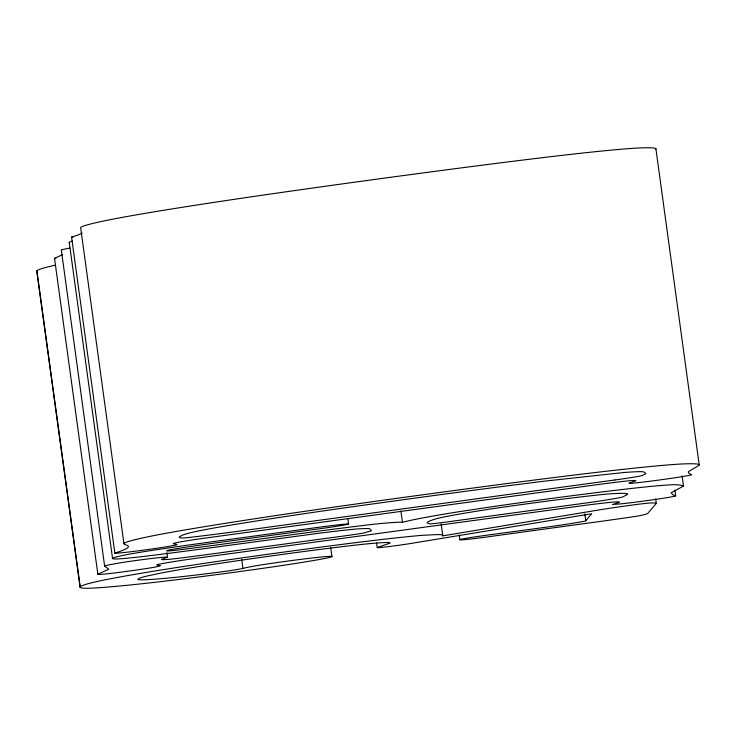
<?xml version="1.0" encoding="UTF-8"?>
<svg xmlns="http://www.w3.org/2000/svg" width="736" height="736" viewBox="0 0 736 736"><rect width="100%" height="100%" fill="white"/><g stroke="black" fill="none" stroke-linecap="round" stroke-linejoin="round"><path stroke-width="1.1" d="M166.925 552.644L167.523 557.262A41.041 1.214 -7.8 0 1 165.959 557.768L161.469 559.424A61.493 1.822 -7.8 0 0 162.84 559.673L163.3 559.664A44.979 1.334 -7.8 0 0 165.361 559.581L166.06 559.544A44.077 1.306 -7.8 0 0 168.24 559.388A22.273 0.662 -7.8 0 0 172.877 558.937L174.036 558.808A22.273 0.662 -7.8 0 0 179.299 558.182L192.657 556.49A67.988 2.015 -7.8 0 0 209.53 554.245L349.729 535.182A19.808 0.589 -7.8 0 0 363.437 533.094L370.374 531.125A126.472 3.754 -7.8 0 0 371.34 530.564L371.34 530.518A126.472 3.754 -7.8 0 0 371.192 530.362L369.693 528.807A99.231 2.944 -7.8 0 0 366.436 528.54L359.407 528.779A66.884 1.987 -7.8 0 0 317.676 533.416L222.198 546.25A179.004 5.308 -7.8 0 1 183.779 551.384L176.263 552.359A179.004 5.308 -7.8 0 1 154.256 555.146L142.591 556.554A69.166 2.052 -7.8 0 1 114.531 558.928A144.698 4.296 -7.8 0 1 128.036 554.383A75.817 2.245 -7.8 0 1 150.678 550.611L177.716 546.59A165.766 4.922 -7.8 0 1 217.028 541.116L319.35 527.188A30.02 0.892 -7.8 0 1 334.613 525.237L337.879 524.86A30.02 0.892 -7.8 0 1 348.579 524.032L347.797 518.346M655.647 498.861L656.273 503.406L647.855 513.305A153.769 4.563 -7.8 0 1 646.548 513.958L645.969 514.16A153.769 4.563 -7.8 0 1 642.602 515.09A19.642 0.58 -7.8 0 1 628.231 517.491L625.683 517.859A179.547 5.327 -7.8 0 1 605.286 520.748L598.423 521.704A1250.234 37.094 -7.8 0 0 571.412 525.375L562.405 526.608A1250.234 37.094 -7.8 0 0 490.369 536.498A29.403 0.874 -7.8 0 1 469.973 539.083L466.863 539.414A29.403 0.874 -7.8 0 1 459.926 539.746A27.692 0.819 -7.8 0 1 466.238 538.264L472.871 537.179A79 2.346 -7.8 0 1 491.326 534.584L543.251 527.592A41.989 1.242 -7.8 0 0 569.075 523.885L583.114 521.511A30.13 0.892 -7.8 0 0 585.773 520.738L591.735 513.728L408.784 543.803A19.329 0.57 -7.8 0 1 382.324 547.308A21.804 0.644 -7.8 0 1 377.412 547.474L389.381 543.324A121.219 3.597 -7.8 0 0 385.103 542.533L382.711 542.644A121.219 3.597 -7.8 0 0 364.081 544.18A108.459 3.22 -7.8 0 0 334.098 547.648L327.336 548.486A108.459 3.22 -7.8 0 0 284.041 554.19A153.806 4.563 -7.8 0 0 233.735 561.283L200.643 566.269A133.345 3.956 -7.8 0 0 182.464 569.222L179.17 569.784A133.345 3.956 -7.8 0 0 162.27 572.792L147.126 576.012A223.238 6.624 -7.8 0 0 138.258 578.938A168.093 4.986 -7.8 0 0 143.446 579.812L145.903 579.729A168.093 4.986 -7.8 0 0 164.606 578.367A83.37 2.475 -7.8 0 0 191.562 575.561L197.312 574.88A83.37 2.475 -7.8 0 0 229.172 570.823L242.944 568.505L241.702 559.406M348.579 524.032A28.621 0.846 -7.8 0 1 342.994 525.228L334.273 526.654A28.621 0.846 -7.8 0 1 315.459 529.322L209.778 543.757A56.046 1.665 -7.8 0 0 192.188 546.278L188.867 546.774A56.046 1.665 -7.8 0 0 179.51 548.219L171.387 549.544A45.558 1.352 -7.8 0 0 166.75 550.694L166.649 550.795A45.558 1.352 -7.8 0 0 168.986 550.914A23.902 0.708 -7.8 0 0 177.082 550.123A120.115 3.56 -7.8 0 0 218.344 544.741L300.895 533.517A141.358 4.195 -7.8 0 1 332.46 529.322L356.509 526.286A141.358 4.195 -7.8 0 1 373.327 524.262A125.12 3.708 -7.8 0 1 390.577 522.698L393.19 522.514A125.12 3.708 -7.8 0 1 402.463 522.348A175.048 5.189 -7.8 0 1 411.709 520.131L414.948 519.45A175.048 5.189 -7.8 0 1 426.779 517.178L431.397 516.341A175.048 5.189 -7.8 0 1 447.129 513.608A141.57 4.204 -7.8 0 1 484.527 507.858L492.669 506.662A141.57 4.204 -7.8 0 1 543.674 499.505A140.723 4.177 -7.8 0 1 573.841 495.484L602.526 491.86A140.723 4.177 -7.8 0 1 636.134 487.94L650.146 486.468A163.116 4.839 -7.8 0 1 663.964 485.272L666.255 485.107A163.116 4.839 -7.8 0 1 675.188 484.656L679.08 484.969A716.22 21.252 -7.8 0 1 683.496 486.064L682.097 475.833M683.496 486.064L671.186 492.77L672.814 494.739L675.262 495.742A28.456 0.846 -7.8 0 1 668.812 497.343L666.273 497.766A28.456 0.846 -7.8 0 1 653.55 499.698L644.699 500.94A34.436 1.021 -7.8 0 1 619.436 504.013L612.435 504.491L618.396 502.66A74.897 2.226 -7.8 0 0 613.677 502.035A47.96 1.426 -7.8 0 0 584.31 505.439L193.816 558.596A57.187 1.693 -7.8 0 0 173.116 561.715A40.351 1.196 -7.8 0 0 160.742 563.859L159.436 564.126A40.351 1.196 -7.8 0 0 156.75 564.972L158.525 565.469A56.773 1.684 -7.8 0 1 160.163 565.828L158.948 566.232A56.773 1.684 -7.8 0 1 155.167 567.079L149.62 568.036A22.788 0.672 -7.8 0 1 142.306 569.158A38.051 1.132 -7.8 0 1 112.442 573.224A37.748 1.122 -7.8 0 1 104.181 574.089L102.598 574.227A37.748 1.122 -7.8 0 1 97.86 574.255L54.528 258.364M62.551 254.711L54.574 258.262A37.748 1.122 -7.8 0 0 55.862 258.456M80.215 586.84L36.901 270.894M242.944 568.496L243.073 568.44A58.576 1.739 -7.8 0 1 245.29 567.842L246.404 567.594A58.576 1.739 -7.8 0 1 259.017 565.276A45.761 1.362 -7.8 0 1 304.042 558.964A46.938 1.389 -7.8 0 1 328.688 556.407A66.12 1.96 -7.8 0 1 324.125 558.587A84.778 2.512 -7.8 0 1 307.62 561.513L303.49 562.194A84.778 2.512 -7.8 0 1 274.445 566.646A136.28 4.039 -7.8 0 1 239.2 571.614L233.257 572.424A136.28 4.039 -7.8 0 1 203.946 576.297A139.242 4.131 -7.8 0 1 145.682 583.335A187.091 5.548 -7.8 0 1 124.927 585.506L121.228 585.865A187.091 5.548 -7.8 0 1 102.543 587.475A236.992 7.029 -7.8 0 1 90.703 588.156L88.863 588.211A236.992 7.029 -7.8 0 1 81.742 588A384.836 11.417 -7.8 0 1 80.104 587.006L80.288 586.739A384.836 11.417 -7.8 0 1 85.008 584.632A254.076 7.535 -7.8 0 1 95.735 581.836L98.284 581.265A254.076 7.535 -7.8 0 1 114.172 578.054A184.764 5.483 -7.8 0 1 138.018 573.804L142.683 573.013A184.764 5.483 -7.8 0 1 168.526 568.818A180.274 5.345 -7.8 0 1 198.15 564.273L204.406 563.344A180.274 5.345 -7.8 0 1 243.579 557.676A253.368 7.516 -7.8 0 1 283.82 552.083L290.545 551.172A253.368 7.516 -7.8 0 1 323.96 546.71A151.331 4.49 -7.8 0 1 354.126 542.846L358.947 542.248A151.331 4.49 -7.8 0 1 381.809 539.506A134.108 3.974 -7.8 0 1 404.276 537.032L404.395 537.013A134.09 3.974 -7.8 0 1 421.903 535.357L436.347 534.603A217.442 6.449 -7.8 0 1 442.584 535.55L442.253 535.937L591.726 511.152A49.634 1.472 -7.8 0 1 607.844 508.548L614.275 507.592A49.634 1.472 -7.8 0 1 627.964 505.641A25.282 0.754 -7.8 0 1 641.028 503.93L643.798 503.608A19.412 0.58 -7.8 0 1 649.851 503.001L650.449 502.973A170.908 5.069 -7.8 0 1 656.273 503.406M97.86 574.255L108.79 569.176L104.705 566.214A55.126 1.638 -7.8 0 1 110.878 564.503L121.541 562.626A24.362 0.727 -7.8 0 1 137.641 560.271A33.47 0.994 -7.8 0 1 156.023 557.98L163.686 557.216A41.041 1.214 -7.8 0 1 167.55 557.189M54.998 265.273L52.449 265.843A254.076 7.535 -7.8 0 0 41.722 268.64A384.836 11.417 -7.8 0 0 37.002 270.747L36.818 271.014A384.836 11.417 -7.8 0 0 37.288 271.685M69.699 248.115L67.592 248.51A55.126 1.638 -7.8 0 0 61.419 250.222M614.845 479.992L244.858 530.389A102.12 3.027 -7.8 0 1 185.435 537.878A105.883 3.137 -7.8 0 1 180.504 537.86A394.248 11.693 -7.8 0 1 179.446 536.71L183.089 534.925A394.248 11.693 -7.8 0 1 191.369 532.514L198.978 530.877A195.224 5.796 -7.8 0 1 216.292 527.583L236.311 524.225A211.922 6.284 -7.8 0 1 283.728 516.773L296.81 514.804A211.922 6.284 -7.8 0 1 366.454 504.813L422.482 497.094A334.024 9.908 -7.8 0 1 472.107 490.434L484.371 488.824A334.024 9.908 -7.8 0 1 543.941 481.215L623.475 472.558A180.062 5.345 -7.8 0 1 644.248 472.218L645.95 473.717L642.454 475.346A27.701 0.819 -7.8 0 1 614.845 479.992M123.924 543.628L124.862 544.677A893.311 26.505 -7.8 0 1 128.257 547.06L127.733 547.694A893.311 26.505 -7.8 0 1 116.233 552.662A31.078 0.92 -7.8 0 0 120.308 552.911L123.225 552.616A31.078 0.92 -7.8 0 0 143.722 550.105A31.298 0.929 -7.8 0 0 167.422 546.609L167.624 546.572A31.298 0.929 -7.8 0 0 177.045 544.576L173.392 543.683A45.384 1.343 -7.8 0 1 176.327 542.717L179.06 542.165A45.384 1.343 -7.8 0 1 186.861 540.785A64.428 1.914 -7.8 0 1 199.806 538.826L587.457 485.99A56.819 1.684 -7.8 0 1 607.669 483.294L614.054 482.494A56.819 1.684 -7.8 0 1 625.729 481.105A51.253 1.518 -7.8 0 1 632.077 480.58L633.208 480.516A51.253 1.518 -7.8 0 1 635.453 480.884L629.022 483.258L630.458 483.313A30.526 0.902 -7.8 0 0 636.576 482.798L639.52 482.485A30.526 0.902 -7.8 0 0 658.49 480.111A30.194 0.892 -7.8 0 0 680.386 476.919L683.799 476.358A30.194 0.892 -7.8 0 0 691.076 474.573L688.473 472.889L688.436 471.647L698.814 465.474A359.435 10.663 -7.8 0 0 696.587 463.965L695.235 463.855A359.435 10.663 -7.8 0 0 684.314 463.873A215.795 6.403 -7.8 0 0 663.817 465.281L659.355 465.667A215.795 6.403 -7.8 0 0 632.969 468.28A230.322 6.836 -7.8 0 0 599.527 472.034L592.259 472.889A230.322 6.836 -7.8 0 0 545.385 478.639A410.016 12.162 -7.8 0 0 494.868 485.153L484.582 486.505A410.016 12.162 -7.8 0 0 422.17 494.877A392.233 11.638 -7.8 0 0 360.162 503.433L349.894 504.878A392.233 11.638 -7.8 0 0 299.285 512.127A248.897 7.388 -7.8 0 0 249.918 519.496L242.162 520.692A248.897 7.388 -7.8 0 0 206.062 526.415A227.203 6.744 -7.8 0 0 171.534 532.294L171.341 532.33A227.166 6.744 -7.8 0 0 146.326 537.124A322.276 9.559 -7.8 0 0 131.946 540.491L129.932 541.052A322.276 9.559 -7.8 0 0 123.924 543.628L80.638 227.636A322.276 9.559 -7.8 0 1 86.646 225.06L88.66 224.498A322.276 9.559 -7.8 0 1 103.04 221.131A227.166 6.744 -7.8 0 1 128.055 216.338L128.248 216.301A227.166 6.744 -7.8 0 1 162.776 210.422A248.897 7.388 -7.8 0 1 198.876 204.691L206.632 203.504A248.897 7.388 -7.8 0 1 255.999 196.135A392.233 11.638 -7.8 0 1 306.608 188.885L316.876 187.441A392.233 11.638 -7.8 0 1 378.884 178.885A410.016 12.162 -7.8 0 1 441.296 170.513L451.582 169.16A410.016 12.162 -7.8 0 1 502.099 162.647A230.322 6.836 -7.8 0 1 548.973 156.897L556.25 156.041A230.322 6.836 -7.8 0 1 589.683 152.288A215.795 6.403 -7.8 0 1 616.069 149.675L620.531 149.288A215.795 6.403 -7.8 0 1 641.028 147.881A359.435 10.663 -7.8 0 1 651.949 147.862L653.301 147.973A359.435 10.663 -7.8 0 1 655.528 149.482M655.914 148.828L699.2 464.821M674.903 490.112L675.685 495.797M584.835 513.912L585.782 520.794M459.218 535.072L459.834 539.626M441.158 523.903L442.713 535.274M400.908 510.986L402.463 522.348M376.611 543.039L377.228 547.593M330.694 547.529L331.936 556.618M71.576 237.139L114.862 553.132M69.248 242.374L112.534 558.366M61.336 250.102L104.622 566.094M36.8 271.262L80.086 587.254M69.331 242.641A144.698 4.296 -7.8 0 1 72.496 241.114M72.974 237.222A31.078 0.92 -7.8 0 1 72.947 236.67A893.311 26.505 -7.8 0 0 82.211 233.146M626.511 494.84L623.024 496.837A43.866 1.297 -7.8 0 1 590.254 502.421L448.04 521.815A26.735 0.791 -7.8 0 1 433.568 523.609L429.898 523.949L427.184 522.937A467.535 13.874 -7.8 0 1 435.234 519.092A114.163 3.386 -7.8 0 1 446.163 516.525L450.671 515.66A114.163 3.386 -7.8 0 1 490.213 509.073L494.298 508.466A102.479 3.036 -7.8 0 1 571.292 498.06L581.182 496.874A102.479 3.036 -7.8 0 1 606.427 494.095A219.926 6.523 -7.8 0 1 620.144 493.341L624.422 493.341A219.926 6.523 -7.8 0 1 626.511 494.84"/></g></svg>
